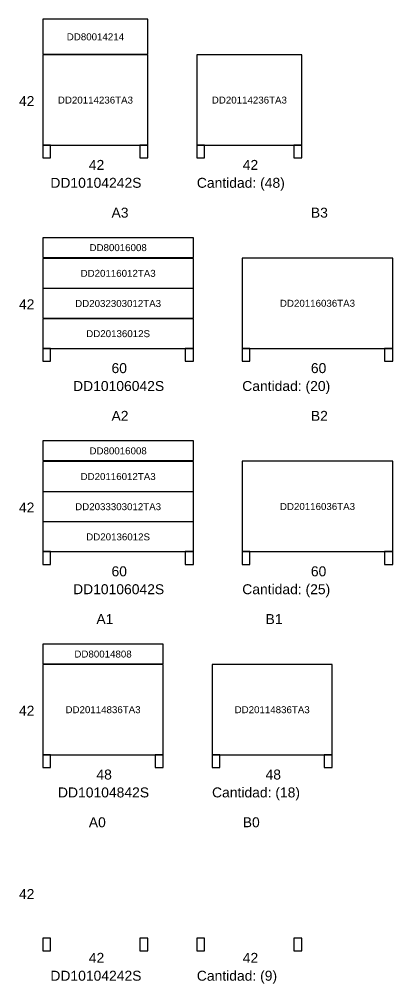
# Model space of a CAD drawing. Header units: millimetres. Extents: x 1390 to 1467.6, y 1790 to 1851.2.
# Drawn here: x 1463.81 to 1467.57, y 1811.06 to 1820.76 of the extents above; entities that cross this region are included whole.
import ezdxf

# ---------------------------------------------------------------- set-up
doc = ezdxf.new("R2010")
doc.units = ezdxf.units.MM
doc.layers.add('DDReportes', color=7, linetype='Continuous')
doc.styles.get("Standard").update_dxf_attribs({"font": 'arial.ttf'})

msp = doc.modelspace()

# ---------------------------------------------------------------- linework, layer by layer
at = {"layer": 'DDReportes'}
for points in [[(1464.0493, 1820.4096), (1465.1063, 1820.4096), (1465.1063, 1820.7606), (1464.0493, 1820.7606)], [(1464.0493, 1819.4946), (1465.1063, 1819.4946), (1465.1063, 1820.4036), (1464.0493, 1820.4036)], [(1465.5983, 1819.4946), (1466.6553, 1819.4946), (1466.6553, 1820.4036), (1465.5983, 1820.4036)], [(1464.0493, 1819.3666), (1464.1263, 1819.3666), (1464.1263, 1819.4946), (1464.0493, 1819.4946)], [(1465.0243, 1819.3666), (1465.1063, 1819.3666), (1465.1063, 1819.4946), (1465.0243, 1819.4946)], [(1465.5983, 1819.3666), (1465.6753, 1819.3666), (1465.6753, 1819.4946), (1465.5983, 1819.4946)], [(1466.5733, 1819.3666), (1466.6553, 1819.3666), (1466.6553, 1819.4946), (1466.5733, 1819.4946)], [(1464.0493, 1818.3666), (1465.5633, 1818.3666), (1465.5633, 1818.5646), (1464.0493, 1818.5646)], [(1464.0493, 1818.0576), (1465.5633, 1818.0576), (1465.5633, 1818.3566), (1464.0493, 1818.3566)], [(1466.0553, 1817.4516), (1467.5693, 1817.4516), (1467.5693, 1818.3606), (1466.0553, 1818.3606)], [(1464.0493, 1817.7546), (1465.5633, 1817.7546), (1465.5633, 1818.0536), (1464.0493, 1818.0536)], [(1464.0493, 1817.4516), (1465.5633, 1817.4516), (1465.5633, 1817.7506), (1464.0493, 1817.7506)], [(1464.0493, 1817.3236), (1464.1263, 1817.3236), (1464.1263, 1817.4516), (1464.0493, 1817.4516)], [(1465.4813, 1817.3236), (1465.5633, 1817.3236), (1465.5633, 1817.4516), (1465.4813, 1817.4516)], [(1466.0553, 1817.3236), (1466.1323, 1817.3236), (1466.1323, 1817.4516), (1466.0553, 1817.4516)], [(1467.4873, 1817.3236), (1467.5693, 1817.3236), (1467.5693, 1817.4516), (1467.4873, 1817.4516)], [(1464.0493, 1816.3236), (1465.5633, 1816.3236), (1465.5633, 1816.5216), (1464.0493, 1816.5216)], [(1464.0493, 1816.0146), (1465.5633, 1816.0146), (1465.5633, 1816.3136), (1464.0493, 1816.3136)], [(1466.0553, 1815.4086), (1467.5693, 1815.4086), (1467.5693, 1816.3176), (1466.0553, 1816.3176)], [(1464.0493, 1815.7116), (1465.5633, 1815.7116), (1465.5633, 1816.0106), (1464.0493, 1816.0106)], [(1464.0493, 1815.4086), (1465.5633, 1815.4086), (1465.5633, 1815.7076), (1464.0493, 1815.7076)], [(1464.0493, 1815.2806), (1464.1263, 1815.2806), (1464.1263, 1815.4086), (1464.0493, 1815.4086)], [(1465.4813, 1815.2806), (1465.5633, 1815.2806), (1465.5633, 1815.4086), (1465.4813, 1815.4086)], [(1466.0553, 1815.2806), (1466.1323, 1815.2806), (1466.1323, 1815.4086), (1466.0553, 1815.4086)], [(1467.4873, 1815.2806), (1467.5693, 1815.2806), (1467.5693, 1815.4086), (1467.4873, 1815.4086)], [(1464.0493, 1814.2806), (1465.2593, 1814.2806), (1465.2593, 1814.4786), (1464.0493, 1814.4786)], [(1464.0493, 1813.3656), (1465.2593, 1813.3656), (1465.2593, 1814.2746), (1464.0493, 1814.2746)], [(1465.7513, 1813.3656), (1466.9613, 1813.3656), (1466.9613, 1814.2746), (1465.7513, 1814.2746)], [(1464.0493, 1813.2376), (1464.1263, 1813.2376), (1464.1263, 1813.3656), (1464.0493, 1813.3656)], [(1465.1773, 1813.2376), (1465.2593, 1813.2376), (1465.2593, 1813.3656), (1465.1773, 1813.3656)], [(1465.7513, 1813.2376), (1465.8283, 1813.2376), (1465.8283, 1813.3656), (1465.7513, 1813.3656)], [(1466.8793, 1813.2376), (1466.9613, 1813.2376), (1466.9613, 1813.3656), (1466.8793, 1813.3656)], [(1464.0493, 1811.3946), (1464.1263, 1811.3946), (1464.1263, 1811.5226), (1464.0493, 1811.5226)], [(1465.0243, 1811.3946), (1465.1063, 1811.3946), (1465.1063, 1811.5226), (1465.0243, 1811.5226)], [(1465.5983, 1811.3946), (1465.6753, 1811.3946), (1465.6753, 1811.5226), (1465.5983, 1811.5226)], [(1466.5733, 1811.3946), (1466.6553, 1811.3946), (1466.6553, 1811.5226), (1466.5733, 1811.5226)]]:
    msp.add_lwpolyline(points, close=True, dxfattribs=at)

# ---------------------------------------------------------------- texts
for s, height, p in [('DD80014214', 0.07, (1464.2897, 1820.5494)), ('42', 0.1, (1463.8083, 1819.8881)), ('DD20114236TA3', 0.07, (1464.2, 1819.9134)), ('DD20114236TA3', 0.07, (1465.749, 1819.9134)), ('42', 0.1, (1464.5112, 1819.2466)), ('42', 0.1, (1466.0602, 1819.2466)), ('DD10104242S', 0.1, (1464.1246, 1819.0666)), ('Cantidad: (48)', 0.1, (1465.5983, 1819.0666)), ('A3', 0.1, (1464.7397, 1818.7666)), ('B3', 0.1, (1466.7457, 1818.7666)), ('DD80016008', 0.07, (1464.5182, 1818.4299)), ('DD20116012TA3', 0.07, (1464.4285, 1818.1714)), ('42', 0.1, (1463.8083, 1817.8451)), ('DD2032303012TA3', 0.07, (1464.3741, 1817.8684)), ('DD20116036TA3', 0.07, (1466.4345, 1817.8704)), ('DD20136012S', 0.07, (1464.4855, 1817.5649)), ('60', 0.1, (1464.7397, 1817.2036)), ('60', 0.1, (1466.7457, 1817.2036)), ('DD10106042S', 0.1, (1464.3531, 1817.0236)), ('Cantidad: (20)', 0.1, (1466.0553, 1817.0236)), ('A2', 0.1, (1464.7397, 1816.7236)), ('B2', 0.1, (1466.7457, 1816.7236)), ('DD80016008', 0.07, (1464.5182, 1816.3869)), ('DD20116012TA3', 0.07, (1464.4285, 1816.1284)), ('42', 0.1, (1463.8083, 1815.8021)), ('DD2033303012TA3', 0.07, (1464.3741, 1815.8254)), ('DD20116036TA3', 0.07, (1466.4345, 1815.8274)), ('DD20136012S', 0.07, (1464.4855, 1815.5219)), ('60', 0.1, (1464.7397, 1815.1606)), ('60', 0.1, (1466.7457, 1815.1606)), ('DD10106042S', 0.1, (1464.3531, 1814.9806)), ('Cantidad: (25)', 0.1, (1466.0553, 1814.9806)), ('A1', 0.1, (1464.5877, 1814.6806)), ('B1', 0.1, (1466.2897, 1814.6806)), ('DD80014808', 0.07, (1464.3662, 1814.3439)), ('42', 0.1, (1463.8083, 1813.7591)), ('DD20114836TA3', 0.07, (1464.2765, 1813.7844)), ('DD20114836TA3', 0.07, (1465.9785, 1813.7844)), ('48', 0.1, (1464.5877, 1813.1176)), ('48', 0.1, (1466.2897, 1813.1176)), ('DD10104842S', 0.1, (1464.2011, 1812.9376)), ('Cantidad: (18)', 0.1, (1465.7513, 1812.9376)), ('A0', 0.1, (1464.5112, 1812.6376)), ('B0', 0.1, (1466.0602, 1812.6376)), ('42', 0.1, (1463.8083, 1811.9161)), ('42', 0.1, (1464.5112, 1811.2746)), ('42', 0.1, (1466.0602, 1811.2746)), ('DD10104242S', 0.1, (1464.1246, 1811.0946)), ('Cantidad: (9)', 0.1, (1465.5983, 1811.0946))]:
    msp.add_text(s, height=height, dxfattribs=at).set_placement(p)

doc.saveas('drawing.dxf')
